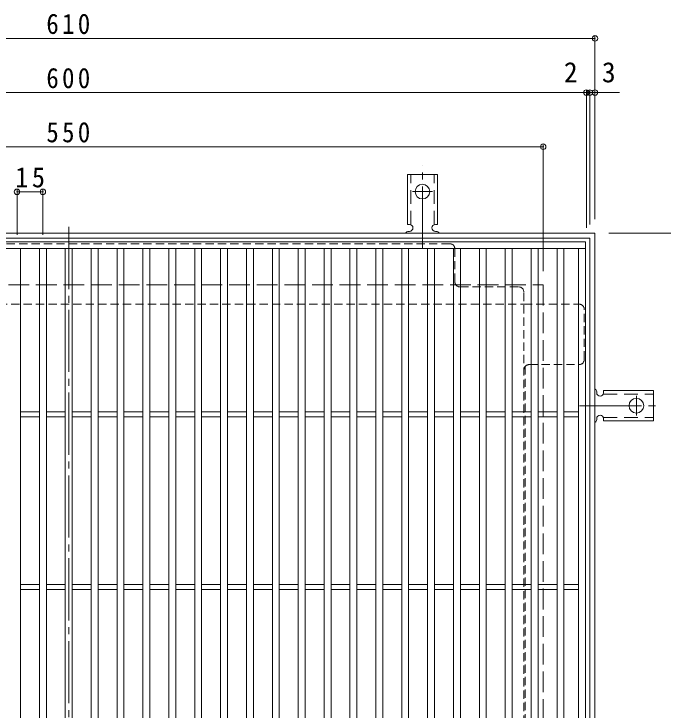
# Model space of a CAD drawing. Units: millimetres at full size, sheet at 1:4; details may follow other scales. Extents: x -925 to 1101, y -781 to 775.
# Drawn here: x -526.5 to -150.2, y 371.8 to 775.1 of the extents above; entities that cross this region are included whole.
import ezdxf
from ezdxf.enums import TextEntityAlignment as Align

# ---------------------------------------------------------------- set-up
doc = ezdxf.new("R2010")
doc.units = ezdxf.units.MM
doc.header["$LTSCALE"] = 4
doc.header["$PDMODE"] = 32
doc.header["$PDSIZE"] = 3.2
for name, pattern in [('CHAIN2', [12, 9, -1, 1, -1]), ('DASHED1', [1.8, 1.2, -0.6]), ('DASHED2', [3, 2, -1]), ('DASHED3', [4, 3, -1])]:
    doc.linetypes.add(name, pattern=pattern)
for name, color, linetype, lineweight in [('A-1_躯体', 2, 'Continuous', 9), ('A-2_仕上', 3, 'Continuous', 9), ('A-4_その他', 7, 'Continuous', 9), ('A-7_ハッチ', 2, 'Continuous', 9), ('A-A_ﾊｯﾁ-ﾜｸ', 3, 'Continuous', 9)]:
    doc.layers.add(name, color=color, linetype=linetype, lineweight=lineweight)
doc.styles.add('ＭＳ ゴシック', font='')
doc.styles.get('ＭＳ ゴシック').set_extended_font_data('MS Gothic')

msp = doc.modelspace()

# ---------------------------------------------------------------- linework, layer by layer
at = {"layer": 'A-1_躯体'}
for p, q in [((-799.713, 648.162), (-189.713, 648.162)), ((-189.713, 648.162), (-189.713, 38.162)), ((-796.713, 645.162), (-192.713, 645.162)), ((-192.713, 645.162), (-192.713, 41.162))]:
    msp.add_line(p, q, dxfattribs=at)
at = {"layer": 'A-1_躯体', "linetype": 'DASHED3'}
for p, q in [((-769.713, 618.161), (-219.713, 618.161)), ((-219.713, 618.161), (-219.713, 68.162))]:
    msp.add_line(p, q, dxfattribs=at)
at = {"layer": 'A-2_仕上'}
for p, q in [((-794.213, 639.162), (-195.213, 639.162)), ((-522.712, 47.162), (-522.712, 639.162)), ((-511.712, 47.162), (-511.712, 639.162)), ((-507.712, 47.162), (-507.712, 639.162)), ((-496.712, 47.162), (-496.712, 639.162)), ((-492.712, 47.162), (-492.712, 639.162)), ((-481.712, 47.162), (-481.712, 639.162)), ((-477.712, 47.162), (-477.712, 639.162)), ((-466.712, 47.162), (-466.712, 639.162)), ((-462.712, 47.162), (-462.712, 639.162)), ((-451.712, 47.162), (-451.712, 639.162)), ((-447.713, 47.162), (-447.713, 639.162)), ((-436.712, 47.162), (-436.712, 639.162)), ((-432.712, 47.162), (-432.712, 639.162)), ((-421.712, 47.162), (-421.712, 639.162)), ((-417.712, 47.162), (-417.712, 639.162)), ((-406.712, 47.162), (-406.712, 639.162)), ((-402.712, 47.162), (-402.712, 639.162)), ((-391.712, 47.162), (-391.712, 639.162)), ((-387.712, 47.162), (-387.712, 639.162)), ((-376.712, 47.162), (-376.712, 639.162)), ((-372.712, 47.162), (-372.712, 639.162)), ((-361.712, 53.163), (-361.712, 639.162)), ((-357.713, 57.163), (-357.713, 639.162)), ((-346.713, 68.163), (-346.713, 639.162)), ((-342.712, 72.163), (-342.712, 639.162)), ((-331.712, 83.163), (-331.712, 639.162)), ((-327.712, 87.163), (-327.712, 639.162)), ((-316.712, 98.163), (-316.712, 639.162)), ((-312.713, 102.163), (-312.713, 639.162)), ((-301.712, 113.163), (-301.712, 639.162)), ((-297.713, 117.163), (-297.713, 639.162)), ((-286.712, 128.163), (-286.712, 639.162)), ((-282.713, 639.162), (-282.713, 132.162)), ((-271.712, 639.162), (-271.712, 143.163)), ((-267.713, 639.162), (-267.713, 147.162)), ((-256.713, 639.162), (-256.713, 158.163)), ((-252.713, 639.162), (-252.713, 162.162)), ((-241.713, 639.162), (-241.713, 173.163)), ((-237.714, 639.162), (-237.714, 177.162)), ((-226.713, 188.162), (-226.713, 639.162)), ((-222.714, 192.162), (-222.714, 639.162)), ((-211.713, 203.162), (-211.713, 639.162)), ((-207.714, 207.161), (-207.714, 639.162)), ((-199.213, 215.662), (-199.213, 639.162)), ((-522.712, 544.662), (-511.712, 544.662)), ((-507.712, 544.662), (-496.712, 544.662)), ((-492.712, 544.662), (-481.712, 544.662)), ((-477.712, 544.662), (-466.712, 544.662)), ((-462.712, 544.662), (-451.712, 544.662)), ((-447.712, 544.662), (-436.712, 544.662)), ((-432.712, 544.662), (-421.712, 544.662)), ((-417.712, 544.662), (-406.712, 544.662)), ((-402.712, 544.662), (-391.712, 544.662)), ((-387.712, 544.662), (-376.712, 544.662)), ((-372.712, 544.662), (-361.712, 544.662)), ((-357.713, 544.662), (-346.713, 544.662)), ((-342.712, 544.662), (-331.712, 544.662)), ((-327.712, 544.662), (-316.712, 544.662)), ((-312.713, 544.662), (-301.712, 544.662)), ((-297.713, 544.662), (-286.712, 544.662)), ((-282.713, 544.662), (-271.712, 544.662)), ((-267.713, 544.662), (-256.713, 544.662)), ((-252.713, 544.662), (-241.713, 544.662)), ((-237.714, 544.662), (-226.713, 544.662)), ((-222.714, 544.662), (-211.713, 544.662)), ((-207.714, 544.662), (-199.213, 544.662)), ((-522.712, 541.662), (-511.712, 541.662)), ((-507.712, 541.662), (-496.712, 541.662)), ((-492.712, 541.662), (-481.712, 541.662)), ((-477.712, 541.662), (-466.712, 541.662)), ((-462.712, 541.662), (-451.712, 541.662)), ((-447.712, 541.662), (-436.712, 541.662)), ((-432.712, 541.662), (-421.712, 541.662)), ((-417.712, 541.662), (-406.712, 541.662)), ((-402.712, 541.662), (-391.712, 541.662)), ((-387.712, 541.662), (-376.712, 541.662)), ((-372.712, 541.662), (-361.712, 541.662)), ((-357.713, 541.662), (-346.713, 541.662)), ((-342.712, 541.662), (-331.712, 541.662)), ((-327.712, 541.662), (-316.712, 541.662)), ((-312.713, 541.662), (-301.712, 541.662)), ((-297.713, 541.662), (-286.712, 541.662)), ((-282.713, 541.662), (-271.712, 541.662)), ((-267.713, 541.662), (-256.713, 541.662)), ((-252.713, 541.662), (-241.713, 541.662)), ((-237.714, 541.662), (-226.713, 541.662)), ((-222.714, 541.662), (-211.713, 541.662)), ((-207.714, 541.662), (-199.213, 541.662)), ((-522.712, 444.662), (-511.712, 444.662)), ((-507.712, 444.662), (-496.712, 444.662)), ((-492.712, 444.662), (-481.712, 444.662)), ((-477.712, 444.662), (-466.712, 444.662)), ((-462.712, 444.662), (-451.712, 444.662)), ((-447.712, 444.662), (-436.712, 444.662)), ((-432.712, 444.662), (-421.712, 444.662)), ((-417.712, 444.662), (-406.712, 444.662)), ((-402.712, 444.662), (-391.712, 444.662)), ((-387.712, 444.662), (-376.712, 444.662)), ((-372.712, 444.662), (-361.712, 444.662)), ((-357.713, 444.662), (-346.713, 444.662)), ((-342.712, 444.662), (-331.712, 444.662)), ((-327.712, 444.662), (-316.712, 444.662)), ((-312.713, 444.662), (-301.712, 444.662)), ((-297.713, 444.662), (-286.712, 444.662)), ((-282.713, 444.662), (-271.712, 444.662)), ((-267.713, 444.662), (-256.713, 444.662)), ((-252.713, 444.662), (-241.713, 444.662)), ((-237.714, 444.662), (-226.713, 444.662)), ((-222.714, 444.662), (-211.713, 444.662)), ((-207.714, 444.662), (-199.213, 444.662)), ((-522.712, 441.662), (-511.712, 441.662)), ((-507.712, 441.662), (-496.712, 441.662)), ((-492.712, 441.662), (-481.712, 441.662)), ((-477.712, 441.662), (-466.712, 441.662)), ((-462.712, 441.662), (-451.712, 441.662)), ((-447.712, 441.662), (-436.712, 441.662)), ((-432.712, 441.662), (-421.712, 441.662)), ((-417.712, 441.662), (-406.712, 441.662)), ((-402.712, 441.662), (-391.712, 441.662)), ((-387.712, 441.662), (-376.712, 441.662)), ((-372.712, 441.662), (-361.712, 441.662)), ((-357.713, 441.662), (-346.713, 441.662)), ((-342.712, 441.662), (-331.712, 441.662)), ((-327.712, 441.662), (-316.712, 441.662)), ((-312.713, 441.662), (-301.712, 441.662)), ((-297.713, 441.662), (-286.712, 441.662)), ((-282.713, 441.662), (-271.712, 441.662)), ((-267.713, 441.662), (-256.713, 441.662)), ((-252.713, 441.662), (-241.713, 441.662)), ((-237.714, 441.662), (-226.713, 441.662)), ((-222.714, 441.662), (-211.713, 441.662)), ((-207.714, 441.662), (-199.213, 441.662))]:
    msp.add_line(p, q, dxfattribs=at)
msp.add_lwpolyline([(-794.213, 643.162), (-195.213, 643.162), (-195.213, 43.162), (-794.213, 43.162)], dxfattribs=at)
at = {"layer": 'A-4_その他'}
for p, q in [((-799.713, 760.939), (-189.713, 760.939)), ((-189.713, 762.139), (-189.713, 656.162)), ((-194.713, 730.751), (-194.713, 651.162)), ((-192.713, 730.751), (-192.713, 653.162)), ((-794.713, 729.551), (-194.713, 729.551)), ((-194.713, 729.551), (-192.713, 729.551)), ((-192.713, 729.551), (-175.432, 729.551)), ((-769.713, 698.162), (-219.713, 698.162)), ((-219.713, 699.362), (-219.713, 626.161)), ((-524.712, 673.267), (-524.712, 647.162)), ((-524.712, 672.067), (-509.712, 672.067)), ((-509.712, 673.267), (-509.712, 647.162)), ((-111.136, 648.162), (-181.713, 648.162))]:
    msp.add_line(p, q, dxfattribs=at)
for p in [(-189.713, 760.939), (-194.713, 729.551), (-192.713, 729.551), (-189.713, 729.551), (-219.713, 698.162), (-524.712, 672.067), (-509.712, 672.067)]:
    msp.add_point(p, dxfattribs=at)
at = {"layer": 'A-7_ハッチ', "linetype": 'CHAIN2'}
msp.add_line((-494.713, 651.759), (-494.713, 34.565), dxfattribs=at)
at = {"layer": 'A-7_ハッチ', "linetype": 'DASHED1'}
for p, q in [((-273.914, 641.966), (-715.512, 641.966)), ((-270.914, 619.966), (-270.914, 638.966)), ((-267.914, 616.966), (-233.913, 616.966)), ((-230.913, 183.963), (-230.913, 613.966)), ((-758.513, 606.966), (-230.913, 606.966)), ((-230.913, 606.966), (-198.909, 606.966)), ((-195.909, 574.965), (-195.909, 603.966)), ((-230.113, 571.009), (-230.113, 361.623)), ((-227.913, 571.965), (-198.909, 571.965))]:
    msp.add_line(p, q, dxfattribs=at)
for centre, start, end in [((-273.914, 638.966), 0, 90), ((-267.914, 619.966), 180, 270), ((-233.913, 613.966), 0, 90), ((-198.909, 603.966), 0, 90), ((-198.909, 574.965), 270, 0), ((-227.913, 568.965), 90, 180)]:
    msp.add_arc(centre, 3, start, end, dxfattribs=at)
at = {"layer": 'A-A_ﾊｯﾁ-ﾜｸ', "color": 7, "linetype": 'CHAIN2'}
for p, q in [((-289.713, 639.161), (-289.713, 687.162)), ((-283.937, 672.162), (-295.489, 672.162)), ((-165.713, 542.386), (-165.713, 553.938)), ((-198.713, 548.162), (-150.713, 548.162))]:
    msp.add_line(p, q, dxfattribs=at)
at = {"layer": 'A-A_ﾊｯﾁ-ﾜｸ'}
for p, q in [((-298.463, 653.162), (-298.463, 682.162)), ((-298.463, 682.162), (-280.963, 682.162)), ((-280.963, 653.162), (-280.963, 682.162)), ((-298.463, 653.162), (-297.213, 653.162)), ((-280.963, 653.162), (-282.213, 653.162)), ((-297.208, 649.162), (-297.721, 649.162)), ((-281.713, 649.162), (-282.213, 649.162)), ((-184.713, 556.912), (-184.713, 555.662)), ((-184.713, 556.912), (-155.713, 556.912)), ((-155.713, 556.912), (-155.713, 539.412)), ((-188.713, 555.657), (-188.713, 556.17)), ((-188.713, 540.162), (-188.713, 540.662)), ((-184.713, 539.412), (-184.713, 540.662)), ((-184.713, 539.412), (-155.713, 539.412))]:
    msp.add_line(p, q, dxfattribs=at)
at = {"layer": 'A-A_ﾊｯﾁ-ﾜｸ', "linetype": 'DASHED2'}
for p, q in [((-296.463, 653.016), (-296.463, 682.162)), ((-282.963, 653.016), (-282.963, 682.162)), ((-184.859, 554.912), (-155.713, 554.912)), ((-184.859, 541.412), (-155.713, 541.412))]:
    msp.add_line(p, q, dxfattribs=at)
at = {"layer": 'A-A_ﾊｯﾁ-ﾜｸ'}
for centre in [(-289.713, 672.162), (-165.713, 548.162)]:
    msp.add_circle(centre, 4.25, dxfattribs=at)
for centre, start, end in [((-297.213, 651.162), 270.13329, 90), ((-282.213, 651.162), 90, 270), ((-297.713, 647.162), 90.24162, 150.00072), ((-281.713, 647.162), 29.99951, 89.72403), ((-190.713, 556.162), 0.24162, 60.00072), ((-186.713, 555.662), 180.13329, 0), ((-186.713, 540.662), 0, 180), ((-190.713, 540.162), 299.99951, 359.72403)]:
    msp.add_arc(centre, 2, start, end, dxfattribs=at)

# ---------------------------------------------------------------- texts
at = {"layer": 'A-4_その他', "color": 2, "style": 'ＭＳ ゴシック'}
for s, p in [('2', (-207.72, 731.951)), ('3', (-185.712, 731.951))]:
    msp.add_text(s, height=11.73, dxfattribs=at).set_placement(p, align=Align.BOTTOM_LEFT)
at = {"layer": 'A-4_その他', "color": 2, "char_height": 11.73, "attachment_point": 7, "style": 'ＭＳ ゴシック'}
for s, insert in [('\\T1.27;\\W0.9;610', (-507.713, 763.339)), ('\\T1.27;\\W0.9;600', (-507.713, 731.951)), ('\\T1.27;\\W0.9;550', (-507.713, 700.562)), ('\\T1.27;\\W0.95;15', (-525.712, 674.467))]:
    msp.add_mtext(s, dxfattribs=dict(at, insert=insert))

doc.saveas('drawing.dxf')
